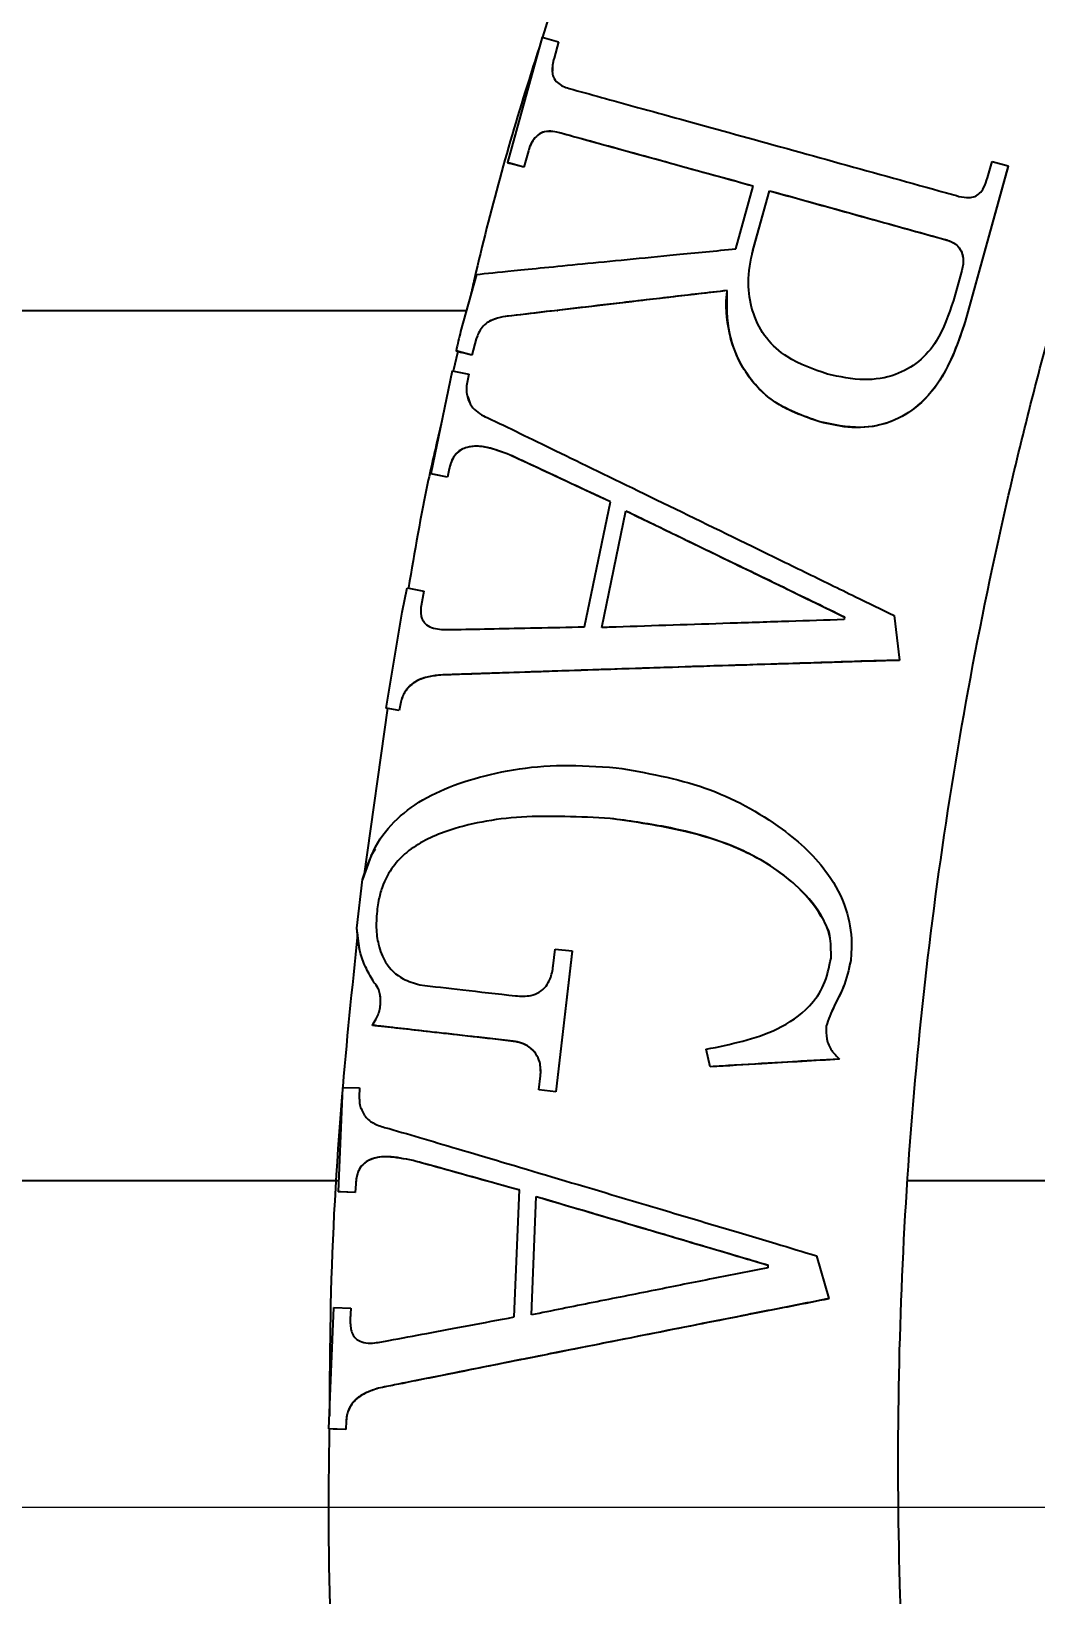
# Model space of a CAD drawing. Header units: millimetres. Extents: x 2371 to 4515, y 843 to 2359.
# Drawn here: x 3045.2 to 3080.4, y 1244.5 to 1299.3 of the extents above; entities that cross this region are included whole.
import ezdxf

# ---------------------------------------------------------------- set-up
doc = ezdxf.new("R2010")
doc.units = ezdxf.units.MM
doc.layers.add('AM_5', color=3, linetype='Continuous', lineweight=25)
doc.styles.add('SLDTEXTSTYLE1', font='txt.shx', dxfattribs={"width": 0.7, "bigfont": 'gbcbig.shx'})
doc.dimstyles.new('SLDDIMSTYLE12$0', dxfattribs={"dimtxt": 12, "dimasz": 10, "dimexe": 0, "dimexo": 0.0625, "dimgap": 0.875, "dimtad": 1, "dimdec": 1, "dimlfac": 1.8, "dimrnd": 1e-09, "dimzin": 12, "dimdsep": 46, "dimtxsty": 'SLDTEXTSTYLE1', "dimcen": 0.09, "dimdle": 8.16, "dimclrd": 3, "dimclre": 3, "dimadec": 0, "dimazin": 3, "dimtfac": 1, "dimtdec": 1, "dimtofl": 0, "dimtmove": 0, "dimatfit": 3, "dimfxl": 0, "dimfrac": 2, "dimtolj": 1, "dimlwd": 5, "dimlwe": 5, "dimarcsym": 0})

# ---------------------------------------------------------------- blocks, each defined once
blk = doc.blocks.new('*D57')
at = {"layer": 'AM_5', "color": 3, "linetype": 'Continuous', "lineweight": 5, "transparency": 16777216}
for p, q in [((2940.415, 1224.609), (2940.415, 1392.638)), ((3092.915, 1392.638), (2950.415, 1392.638))]:
    blk.add_line(p, q, dxfattribs=at)
at = {"layer": 'AM_5', "color": 3, "lineweight": 5, "transparency": 16777216}
blk.add_line((3102.915, 1279.786), (3102.915, 1392.638), dxfattribs=at)
at = {"layer": 'AM_5', "color": 3, "transparency": 16777216}
for points in [[(2950.415, 1394.304), (2950.415, 1390.971), (2940.415, 1392.638)], [(3092.915, 1394.304), (3092.915, 1390.971), (3102.915, 1392.638)]]:
    blk.add_solid(points, dxfattribs=at)
at = {"layer": 'Defpoints', "color": 0, "transparency": 16777216}
for p in [(2940.415, 1392.638), (3102.915, 1279.723), (2940.415, 1224.547)]:
    blk.add_point(p, dxfattribs=at)
at = {"layer": 'AM_5', "color": 0, "transparency": 16777216, "insert": (3021.665, 1399.513), "char_height": 12, "attachment_point": 5, "style": 'SLDTEXTSTYLE1'}
blk.add_mtext('\\A1;165', dxfattribs=at)
blk = doc.blocks.new('*D59')
at = {"layer": 'AM_5', "color": 3, "lineweight": 5, "transparency": 16777216}
blk.add_line((3181.625, 1247.536), (3031.286, 1247.536), dxfattribs=at)
at = {"layer": 'AM_5', "color": 3, "linetype": 'Continuous', "lineweight": 5, "transparency": 16777216}
for p, q in [((3031.286, 1237.536), (3031.286, 1015.911)), ((3160.918, 1005.911), (3031.286, 1005.911))]:
    blk.add_line(p, q, dxfattribs=at)
at = {"layer": 'AM_5', "color": 3, "transparency": 16777216}
for points in [[(3029.619, 1237.536), (3032.953, 1237.536), (3031.286, 1247.536)], [(3029.619, 1015.911), (3032.953, 1015.911), (3031.286, 1005.911)]]:
    blk.add_solid(points, dxfattribs=at)
at = {"layer": 'Defpoints', "color": 0, "transparency": 16777216}
for p in [(3181.688, 1247.536), (3031.286, 1005.911), (3160.981, 1005.911)]:
    blk.add_point(p, dxfattribs=at)
at = {"layer": 'AM_5', "color": 0, "transparency": 16777216, "insert": (3024.411, 1079.824), "char_height": 12, "attachment_point": 5, "rotation": 90, "style": 'SLDTEXTSTYLE1'}
blk.add_mtext('\\A1;245', dxfattribs=at)

msp = doc.modelspace()

# ---------------------------------------------------------------- linework, layer by layer
at = {"color": 7, "linetype": 'Continuous', "lineweight": 25}
for p, q in [((3063.082, 1299.119), (3061.862, 1294.719)), ((3063.082, 1299.119), (3063.657, 1298.963)), ((3063.657, 1298.963), (3063.497, 1298.388)), ((3063.657, 1298.961), (3063.497, 1298.386)), ((3063.657, 1298.961), (3063.657, 1298.963)), ((3063.497, 1298.386), (3063.497, 1298.388)), ((3063.599, 1295.787), (3063.599, 1295.789)), ((3062.598, 1295.138), (3062.438, 1294.563)), ((3062.598, 1295.137), (3062.438, 1294.561)), ((3062.598, 1295.137), (3062.598, 1295.138)), ((3062.438, 1294.563), (3061.862, 1294.719)), ((3061.862, 1294.719), (3061.862, 1294.718)), ((3061.862, 1294.718), (3061.952, 1294.693)), ((3062.438, 1294.561), (3061.952, 1294.693)), ((3062.438, 1294.561), (3062.438, 1294.563)), ((3079.433, 1294.602), (3077.923, 1289.15)), ((3079.433, 1294.595), (3077.923, 1289.143)), ((3078.701, 1294.187), (3078.861, 1294.763)), ((3078.861, 1294.763), (3079.433, 1294.602)), ((3079.433, 1294.595), (3079.433, 1294.602)), ((3069.877, 1291.694), (3070.485, 1293.893)), ((3070.475, 1291.632), (3071.057, 1293.734)), ((3070.475, 1291.628), (3071.057, 1293.73)), ((3071.057, 1293.73), (3071.057, 1293.734)), ((3077.273, 1292.007), (3077.273, 1292.001)), ((3070.475, 1291.632), (3070.475, 1291.628)), ((3060.774, 1290.797), (3060.22, 1288.799)), ((3077.802, 1290.937), (3077.507, 1289.883)), ((3069.57, 1290.229), (3069.57, 1290.233)), ((2957.888, 1289.536), (3060.425, 1289.536)), ((3063.606, 1289.536), (3063.624, 1289.536)), ((3078.03, 1289.536), (3078.031, 1289.536)), ((3061.701, 1289.309), (3061.701, 1289.311)), ((3077.923, 1289.143), (3077.923, 1289.15)), ((3060.767, 1288.539), (3060.607, 1287.963)), ((3060.767, 1288.537), (3060.607, 1287.961)), ((3060.767, 1288.537), (3060.767, 1288.539)), ((3060.119, 1288.094), (3059.96, 1287.403)), ((3060.607, 1287.963), (3060.057, 1288.112)), ((3060.057, 1288.112), (3060.252, 1288.057)), ((3060.607, 1287.961), (3060.252, 1288.057)), ((3060.607, 1287.961), (3060.607, 1287.963)), ((3059.92, 1287.411), (3059.176, 1283.804)), ((3059.92, 1287.411), (3060.505, 1287.295)), ((3060.505, 1287.295), (3060.447, 1287.002)), ((3060.505, 1287.293), (3060.447, 1287.001)), ((3060.447, 1287.001), (3060.447, 1287.002)), ((3060.505, 1287.293), (3060.505, 1287.295)), ((3060.47, 1286.507), (3060.559, 1286.254)), ((3072.824, 1285.621), (3072.824, 1285.626)), ((3061.953, 1284.459), (3061.953, 1284.462)), ((3059.761, 1283.687), (3059.176, 1283.804)), ((3059.176, 1283.804), (3059.176, 1283.803)), ((3059.305, 1283.776), (3059.176, 1283.803)), ((3059.761, 1283.685), (3059.305, 1283.776)), ((3059.82, 1283.98), (3059.761, 1283.687)), ((3059.82, 1283.978), (3059.761, 1283.685)), ((3059.761, 1283.685), (3059.761, 1283.687)), ((3059.82, 1283.978), (3059.82, 1283.98)), ((3064.567, 1278.434), (3065.475, 1282.821)), ((3065.174, 1278.41), (3066.02, 1282.506)), ((3065.174, 1278.408), (3066.02, 1282.503)), ((3066.02, 1282.506), (3066.02, 1282.503)), ((3058.171, 1278.947), (3058.349, 1279.806)), ((3058.349, 1279.806), (3058.934, 1279.689)), ((3058.934, 1279.689), (3058.853, 1279.299)), ((3058.934, 1279.688), (3058.853, 1279.298)), ((3058.934, 1279.688), (3058.934, 1279.689)), ((3058.853, 1279.298), (3058.853, 1279.299)), ((3057.609, 1275.586), (3058.171, 1278.947)), ((3073.688, 1278.785), (3073.67, 1278.687)), ((3075.426, 1278.829), (3075.613, 1277.266)), ((3075.613, 1277.259), (3075.613, 1277.266)), ((3059.438, 1276.739), (3059.438, 1276.741)), ((3058.124, 1275.789), (3058.065, 1275.496)), ((3058.124, 1275.787), (3058.065, 1275.494)), ((3058.124, 1275.787), (3058.124, 1275.789)), ((3057.649, 1275.578), (3056.823, 1269.69)), ((3058.065, 1275.496), (3057.609, 1275.586)), ((3057.805, 1275.546), (3057.609, 1275.586)), ((3058.065, 1275.494), (3057.805, 1275.546)), ((3058.065, 1275.494), (3058.065, 1275.496)), ((3065.468, 1271.711), (3065.468, 1271.714)), ((3057.08, 1270.418), (3056.774, 1269.574)), ((3057.08, 1270.418), (3057.228, 1270.643)), ((3056.576, 1267.867), (3056.774, 1269.574)), ((3057.293, 1268.536), (3057.293, 1268.538)), ((3056.689, 1267.051), (3056.576, 1267.867)), ((3073.92, 1267.602), (3073.92, 1267.609)), ((3063.47, 1266.539), (3063.536, 1267.132)), ((3063.536, 1267.132), (3064.129, 1267.063)), ((3064.129, 1267.063), (3063.558, 1262.122)), ((3064.129, 1267.06), (3063.558, 1262.119)), ((3064.129, 1267.06), (3064.129, 1267.063)), ((3073.904, 1266.725), (3073.904, 1266.732)), ((3057.192, 1265.946), (3057.192, 1265.948)), ((3057.122, 1264.453), (3057.122, 1264.455)), ((3062.063, 1263.893), (3062.063, 1263.896)), ((3068.837, 1263.613), (3068.837, 1263.617)), ((3068.969, 1263.002), (3068.837, 1263.617)), ((3068.969, 1262.997), (3068.837, 1263.613)), ((3073.507, 1263.266), (3073.507, 1263.273)), ((3062.966, 1262.191), (3063.025, 1262.685)), ((3068.969, 1262.997), (3068.969, 1263.002)), ((3056.078, 1262.278), (3055.929, 1258.615)), ((3056.078, 1262.278), (3056.673, 1262.257)), ((3056.078, 1262.277), (3056.078, 1262.278)), ((3056.673, 1262.257), (3056.663, 1261.961)), ((3056.673, 1262.255), (3056.663, 1261.959)), ((3056.673, 1262.255), (3056.673, 1262.257)), ((3063.558, 1262.122), (3062.966, 1262.191)), ((3062.966, 1262.188), (3062.966, 1262.191)), ((3063.558, 1262.119), (3062.966, 1262.188)), ((3063.558, 1262.119), (3063.558, 1262.122)), ((3058.556, 1259.71), (3058.556, 1259.712)), ((3055.945, 1259.003), (2949.915, 1259.003)), ((3056.54, 1258.893), (3056.525, 1258.594)), ((3056.54, 1258.891), (3056.525, 1258.592)), ((3056.54, 1258.891), (3056.54, 1258.893)), ((3090.915, 1259.003), (3075.919, 1259.003)), ((3056.525, 1258.594), (3055.929, 1258.615)), ((3055.929, 1258.615), (3055.929, 1258.614)), ((3056.009, 1258.61), (3055.929, 1258.614)), ((3056.525, 1258.592), (3056.009, 1258.61)), ((3056.525, 1258.592), (3056.525, 1258.594)), ((3062.098, 1254.223), (3062.28, 1258.678)), ((3062.701, 1254.297), (3062.868, 1258.453)), ((3062.701, 1254.294), (3062.868, 1258.45)), ((3062.868, 1258.453), (3062.868, 1258.45)), ((3071, 1256.047), (3070.993, 1255.952)), ((3072.698, 1256.373), (3073.132, 1254.867)), ((3055.599, 1250.299), (3055.77, 1254.559)), ((3055.77, 1254.559), (3056.366, 1254.537)), ((3056.366, 1254.537), (3056.347, 1254.142)), ((3056.366, 1254.536), (3056.347, 1254.14)), ((3056.366, 1254.536), (3056.366, 1254.537)), ((3073.132, 1254.86), (3073.132, 1254.867)), ((3057.341, 1251.725), (3057.341, 1251.727)), ((3056.206, 1250.577), (3056.195, 1250.277)), ((3056.206, 1250.575), (3056.195, 1250.276)), ((3056.206, 1250.575), (3056.206, 1250.577)), ((3056.195, 1250.277), (3055.599, 1250.299)), ((3055.599, 1250.299), (3055.599, 1250.298)), ((3055.75, 1250.291), (3055.599, 1250.298)), ((3056.195, 1250.276), (3055.75, 1250.291)), ((3056.195, 1250.276), (3056.195, 1250.277))]:
    msp.add_line(p, q, dxfattribs=at)
msp.add_arc((3226.564, 1249.057), 171.026, 166.5631, 166.79964, dxfattribs=at)
for points, knots in [([(3225.482, 1078.805), (3228.043, 1078.83), (3231.623, 1078.865), (3236.892, 1079.144), (3241.357, 1079.479), (3246.673, 1080.044), (3252.242, 1080.818), (3258.055, 1081.828), (3264.026, 1083.084), (3270.102, 1084.595), (3276.24, 1086.365), (3282.406, 1088.399), (3288.569, 1090.699), (3294.706, 1093.264), (3300.794, 1096.094), (3306.814, 1099.188), (3312.746, 1102.543), (3318.575, 1106.155), (3324.285, 1110.021), (3329.861, 1114.135), (3335.288, 1118.492), (3340.554, 1123.086), (3345.645, 1127.911), (3350.55, 1132.958), (3355.257, 1138.221), (3359.755, 1143.691), (3364.033, 1149.36), (3368.081, 1155.217), (3371.891, 1161.253), (3375.453, 1167.459), (3378.758, 1173.824), (3381.799, 1180.336), (3384.568, 1186.986), (3387.058, 1193.76), (3389.264, 1200.648), (3391.178, 1207.637), (3392.797, 1214.714), (3394.115, 1221.868), (3395.128, 1229.085), (3395.832, 1236.352), (3396.225, 1243.656), (3396.304, 1250.984), (3396.067, 1258.322), (3395.513, 1265.657), (3394.641, 1272.974), (3393.45, 1280.261), (3391.942, 1287.504), (3390.117, 1294.689), (3387.977, 1301.802), (3385.523, 1308.829), (3382.758, 1315.758), (3379.685, 1322.574), (3376.308, 1329.265), (3372.631, 1335.816), (3368.657, 1342.216), (3364.392, 1348.452), (3359.841, 1354.51), (3355.009, 1360.378), (3349.902, 1366.045), (3344.525, 1371.497), (3339.078, 1376.545), (3333.605, 1381.197), (3328.147, 1385.466), (3322.522, 1389.509), (3316.74, 1393.317), (3310.813, 1396.885), (3304.75, 1400.207), (3298.565, 1403.278), (3292.268, 1406.091), (3285.874, 1408.643), (3279.399, 1410.929), (3272.862, 1412.945), (3266.287, 1414.688), (3259.714, 1416.153), (3253.22, 1417.334), (3246.93, 1418.231), (3241.407, 1418.815), (3236.524, 1419.182), (3231.7, 1419.422), (3225.725, 1419.539), (3220.209, 1419.429), (3214.939, 1419.157), (3210.475, 1418.82), (3205.159, 1418.255), (3199.59, 1417.481), (3193.776, 1416.471), (3187.805, 1415.215), (3181.729, 1413.705), (3175.591, 1411.934), (3169.426, 1409.9), (3163.262, 1407.6), (3157.126, 1405.035), (3151.038, 1402.205), (3145.018, 1399.111), (3139.085, 1395.756), (3133.256, 1392.144), (3127.546, 1388.278), (3121.971, 1384.164), (3116.544, 1379.807), (3111.278, 1375.213), (3106.187, 1370.388), (3101.282, 1365.341), (3096.575, 1360.078), (3092.077, 1354.608), (3087.799, 1348.94), (3083.75, 1343.082), (3079.94, 1337.046), (3076.379, 1330.84), (3073.074, 1324.475), (3070.031, 1317.963), (3067.269, 1311.312), (3064.932, 1305.03), (3063.654, 1300.924), (3063.09, 1299.116)], [0, 0, 0, 0, 0.010207, 0.014274, 0.021037, 0.028056, 0.035587, 0.043451, 0.051578, 0.059911, 0.06841, 0.077044, 0.085791, 0.094634, 0.103558, 0.112554, 0.121612, 0.130726, 0.13989, 0.149098, 0.158347, 0.167633, 0.176954, 0.186306, 0.195688, 0.205098, 0.214535, 0.223996, 0.233481, 0.242989, 0.252518, 0.262068, 0.271639, 0.281229, 0.290838, 0.300466, 0.310113, 0.319778, 0.329461, 0.339162, 0.348881, 0.358618, 0.368373, 0.378146, 0.387938, 0.397748, 0.407578, 0.417427, 0.427296, 0.437185, 0.447097, 0.457031, 0.466988, 0.47697, 0.486979, 0.497016, 0.507082, 0.517181, 0.527315, 0.537488, 0.547704, 0.556915, 0.566123, 0.575327, 0.584526, 0.593719, 0.602905, 0.612082, 0.621247, 0.630396, 0.639524, 0.64862, 0.657668, 0.666638, 0.675463, 0.683979, 0.691963, 0.697606, 0.703501, 0.71122, 0.721427, 0.725494, 0.732257, 0.739276, 0.746807, 0.754671, 0.762798, 0.771131, 0.77963, 0.788264, 0.797011, 0.805853, 0.814778, 0.823774, 0.832832, 0.841946, 0.85111, 0.860318, 0.869567, 0.878853, 0.888174, 0.897526, 0.906908, 0.916318, 0.925755, 0.935216, 0.944701, 0.954208, 0.963738, 0.973288, 0.982858, 0.992449, 1, 1, 1, 1]), ([(3117.331, 1145.212), (3116.37, 1146.213), (3113.881, 1148.806), (3110.1, 1153.219), (3105.968, 1158.421), (3102.068, 1163.826), (3098.398, 1169.413), (3094.972, 1175.174), (3091.797, 1181.098), (3088.884, 1187.173), (3086.239, 1193.388), (3083.871, 1199.73), (3081.786, 1206.187), (3079.991, 1212.747), (3078.491, 1219.395), (3077.292, 1226.119), (3076.398, 1232.905), (3075.813, 1239.739), (3075.539, 1246.606), (3075.58, 1253.494), (3075.938, 1260.387), (3076.613, 1267.27), (3077.606, 1274.131), (3078.918, 1280.952), (3080.547, 1287.722), (3082.492, 1294.423), (3084.752, 1301.043), (3087.324, 1307.567), (3090.205, 1313.979), (3093.392, 1320.267), (3096.88, 1326.416), (3100.664, 1332.412), (3104.741, 1338.241), (3109.104, 1343.89), (3113.748, 1349.345), (3118.667, 1354.595), (3123.676, 1359.451), (3128.731, 1363.923), (3133.789, 1368.02), (3139.016, 1371.897), (3144.41, 1375.528), (3148.886, 1378.325), (3151.61, 1379.822), (3152.436, 1380.276)], [0, 0, 0, 0, 0.015178, 0.039329, 0.06356, 0.087866, 0.112243, 0.136687, 0.161195, 0.185765, 0.210395, 0.235082, 0.259825, 0.284624, 0.309477, 0.334382, 0.359341, 0.384352, 0.409415, 0.434531, 0.459699, 0.484921, 0.510196, 0.535528, 0.560915, 0.586361, 0.611867, 0.637436, 0.66307, 0.688773, 0.714548, 0.740401, 0.766336, 0.79236, 0.818482, 0.844709, 0.871054, 0.894803, 0.918543, 0.942272, 0.965987, 0.989686, 1, 1, 1, 1]), ([(3063.021, 1298.9), (3062.886, 1298.481), (3062.009, 1295.764), (3061.191, 1292.799), (3060.608, 1290.235), (3060.56, 1290.025)], [0, 0, 0, 0, 0.143479, 0.92988, 1, 1, 1, 1]), ([(3063.497, 1298.388), (3063.477, 1298.304), (3063.436, 1298.134), (3063.428, 1297.907), (3063.475, 1297.679), (3063.652, 1297.456), (3063.878, 1297.373), (3064.025, 1297.319)], [0, 0, 0, 0, 0.114725, 0.230666, 0.346548, 0.575618, 1, 1, 1, 1]), ([(3063.497, 1298.386), (3063.476, 1298.301), (3063.434, 1298.131), (3063.437, 1297.993), (3063.439, 1297.925)], [0, 0, 0, 0, 0.503204, 1, 1, 1, 1]), ([(3064.025, 1297.319), (3064.765, 1297.116), (3066.243, 1296.71), (3069.581, 1295.789), (3073.288, 1294.763), (3076.066, 1293.991), (3077.465, 1293.602), (3077.699, 1293.537)], [0, 0, 0, 0, 0.238012, 0.476024, 0.714063, 0.952135, 1, 1, 1, 1]), ([(3063.599, 1295.789), (3063.408, 1295.821), (3063.147, 1295.864), (3062.857, 1295.63), (3062.73, 1295.465), (3062.652, 1295.303), (3062.616, 1295.192), (3062.598, 1295.138)], [0, 0, 0, 0, 0.540356, 0.736254, 0.837868, 0.922112, 1, 1, 1, 1]), ([(3063.599, 1295.787), (3063.405, 1295.818), (3063.14, 1295.86), (3062.853, 1295.623), (3062.728, 1295.459), (3062.651, 1295.299), (3062.615, 1295.189), (3062.598, 1295.137)], [0, 0, 0, 0, 0.542613, 0.738238, 0.839316, 0.923163, 1, 1, 1, 1]), ([(3070.485, 1293.89), (3069.429, 1294.182), (3067.318, 1294.765), (3064.989, 1295.407), (3063.984, 1295.682), (3063.599, 1295.787)], [0, 0, 0, 0, 0.381756, 0.763513, 1, 1, 1, 1]), ([(3070.485, 1293.893), (3069.304, 1294.219), (3066.943, 1294.871), (3064.747, 1295.475), (3063.836, 1295.724), (3063.599, 1295.789)], [0, 0, 0, 0, 0.425234, 0.850469, 1, 1, 1, 1]), ([(3077.699, 1293.537), (3077.819, 1293.512), (3078.004, 1293.473), (3078.258, 1293.522), (3078.439, 1293.64), (3078.6, 1293.868), (3078.662, 1294.065), (3078.701, 1294.187)], [0, 0, 0, 0, 0.274221, 0.421835, 0.57105, 0.73361, 1, 1, 1, 1]), ([(3071.057, 1293.734), (3072.312, 1293.386), (3074.435, 1292.797), (3076.45, 1292.236), (3077.273, 1292.007)], [0, 0, 0, 0, 0.591238, 1, 1, 1, 1]), ([(3071.057, 1293.73), (3072.154, 1293.426), (3074.368, 1292.811), (3076.299, 1292.273), (3077.273, 1292.001)], [0, 0, 0, 0, 0.4956769, 1, 1, 1, 1]), ([(3060.774, 1290.797), (3061.134, 1290.834), (3061.853, 1290.909), (3064.407, 1291.162), (3067.218, 1291.436), (3069.171, 1291.626), (3069.877, 1291.694)], [0, 0, 0, 0, 0.276462, 0.55256, 0.838275, 1, 1, 1, 1]), ([(3077.273, 1292.007), (3077.401, 1291.961), (3077.597, 1291.889), (3077.772, 1291.658), (3077.845, 1291.426), (3077.86, 1291.177), (3077.82, 1291.011), (3077.802, 1290.937)], [0, 0, 0, 0, 0.305761, 0.472352, 0.637981, 0.837733, 1, 1, 1, 1]), ([(3077.273, 1292.001), (3077.386, 1291.962), (3077.571, 1291.897), (3077.753, 1291.686), (3077.828, 1291.514), (3077.832, 1291.408), (3077.833, 1291.391)], [0, 0, 0, 0, 0.417244, 0.682388, 0.947946, 1, 1, 1, 1]), ([(3073.086, 1287.303), (3072.597, 1287.47), (3071.801, 1287.742), (3070.904, 1288.524), (3070.456, 1289.404), (3070.259, 1290.424), (3070.36, 1291.178), (3070.464, 1291.589), (3070.475, 1291.632)], [0, 0, 0, 0, 0.268504, 0.437907, 0.608248, 0.777874, 0.976771, 1, 1, 1, 1]), ([(3069.57, 1290.233), (3068.899, 1290.155), (3067.539, 1289.997), (3065.656, 1289.777), (3063.944, 1289.576), (3062.619, 1289.42), (3061.966, 1289.343), (3061.701, 1289.311)], [0, 0, 0, 0, 0.209792, 0.425449, 0.635328, 0.851928, 1, 1, 1, 1]), ([(3069.57, 1290.229), (3068.348, 1290.088), (3066.522, 1289.876), (3064.395, 1289.627), (3062.886, 1289.45), (3062.113, 1289.358), (3061.701, 1289.309)], [0, 0, 0, 0, 0.386332, 0.577552, 0.774855, 1, 1, 1, 1]), ([(3072.824, 1285.621), (3072.241, 1285.823), (3071.291, 1286.151), (3070.196, 1287.262), (3069.624, 1288.541), (3069.504, 1289.609), (3069.562, 1290.16), (3069.57, 1290.229)], [0, 0, 0, 0, 0.301139, 0.49147, 0.732468, 0.966396, 1, 1, 1, 1]), ([(3072.824, 1285.626), (3072.221, 1285.837), (3071.23, 1286.184), (3070.147, 1287.346), (3069.552, 1288.687), (3069.564, 1289.722), (3069.57, 1290.233)], [0, 0, 0, 0, 0.305007, 0.501545, 0.75409, 1, 1, 1, 1]), ([(3077.507, 1289.883), (3077.341, 1289.388), (3077.071, 1288.586), (3076.317, 1287.698), (3075.439, 1287.213), (3074.32, 1287.034), (3073.517, 1287.209), (3073.086, 1287.303)], [0, 0, 0, 0, 0.259934, 0.421594, 0.584063, 0.776456, 1, 1, 1, 1]), ([(3061.701, 1289.311), (3061.573, 1289.28), (3061.316, 1289.219), (3061.039, 1289.045), (3060.852, 1288.77), (3060.794, 1288.61), (3060.767, 1288.539)], [0, 0, 0, 0, 0.371278, 0.745722, 0.887413, 1, 1, 1, 1]), ([(3061.701, 1289.309), (3061.572, 1289.278), (3061.311, 1289.216), (3061.038, 1289.041), (3060.853, 1288.77), (3060.794, 1288.608), (3060.767, 1288.537)], [0, 0, 0, 0, 0.370194, 0.743324, 0.886188, 1, 1, 1, 1]), ([(3077.923, 1289.15), (3077.698, 1288.483), (3077.328, 1287.381), (3076.355, 1286.2), (3075.349, 1285.577), (3074.143, 1285.349), (3073.298, 1285.527), (3072.824, 1285.626)], [0, 0, 0, 0, 0.290424, 0.479157, 0.638088, 0.797264, 1, 1, 1, 1]), ([(3077.923, 1289.143), (3077.673, 1288.421), (3077.265, 1287.237), (3076.171, 1286.021), (3075.04, 1285.461), (3073.879, 1285.38), (3073.149, 1285.547), (3072.824, 1285.621)], [0, 0, 0, 0, 0.3001413, 0.4923107, 0.6851419, 0.859667, 1, 1, 1, 1]), ([(3060.447, 1287.002), (3060.435, 1286.929), (3060.412, 1286.782), (3060.442, 1286.507), (3060.592, 1286.122), (3060.904, 1285.877), (3061.2, 1285.752), (3061.295, 1285.711)], [0, 0, 0, 0, 0.0779, 0.15663, 0.369443, 0.796924, 1, 1, 1, 1]), ([(3061.295, 1285.711), (3062.053, 1285.344), (3063.568, 1284.61), (3066.85, 1283.013), (3069.864, 1281.545), (3072.296, 1280.358), (3073.977, 1279.537), (3074.979, 1279.047), (3075.426, 1278.829)], [0, 0, 0, 0, 0.22299, 0.445793, 0.67328, 0.789814, 0.906343, 1, 1, 1, 1]), ([(3059.534, 1285.539), (3059.38, 1284.887), (3058.931, 1282.986), (3058.604, 1281.061), (3058.389, 1279.797)], [0, 0, 0, 0, 0.343292, 1, 1, 1, 1]), ([(3061.953, 1284.459), (3061.675, 1284.565), (3061.105, 1284.781), (3060.549, 1284.788), (3060.182, 1284.629), (3060.014, 1284.47), (3059.896, 1284.247), (3059.85, 1284.098), (3059.828, 1284.008), (3059.82, 1283.978)], [0, 0, 0, 0, 0.323685, 0.663772, 0.76348, 0.888786, 0.933471, 0.978316, 1, 1, 1, 1]), ([(3061.953, 1284.462), (3061.685, 1284.564), (3061.141, 1284.774), (3060.592, 1284.788), (3060.218, 1284.656), (3060.031, 1284.497), (3059.892, 1284.248), (3059.846, 1284.081), (3059.823, 1283.993), (3059.82, 1283.98)], [0, 0, 0, 0, 0.318199, 0.646552, 0.750025, 0.881074, 0.935853, 0.990844, 1, 1, 1, 1]), ([(3065.475, 1282.821), (3064.425, 1283.311), (3063.134, 1283.913), (3062.14, 1284.375), (3061.953, 1284.462)], [0, 0, 0, 0, 0.812741, 1, 1, 1, 1]), ([(3065.475, 1282.818), (3064.522, 1283.263), (3063.225, 1283.868), (3062.22, 1284.336), (3061.953, 1284.459)], [0, 0, 0, 0, 0.735159, 1, 1, 1, 1]), ([(3066.02, 1282.506), (3066.598, 1282.226), (3067.77, 1281.658), (3069.679, 1280.732), (3071.691, 1279.755), (3073.015, 1279.112), (3073.688, 1278.785)], [0, 0, 0, 0, 0.233574, 0.473975, 0.732396, 1, 1, 1, 1]), ([(3066.02, 1282.503), (3067.078, 1281.99), (3069.193, 1280.964), (3071.861, 1279.668), (3073.247, 1278.994), (3073.688, 1278.779)], [0, 0, 0, 0, 0.405367, 0.810677, 1, 1, 1, 1]), ([(3058.853, 1279.299), (3058.839, 1279.215), (3058.816, 1279.07), (3058.821, 1278.867), (3058.868, 1278.684), (3059.05, 1278.437), (3059.44, 1278.324), (3059.868, 1278.335), (3060.075, 1278.341)], [0, 0, 0, 0, 0.075592, 0.129544, 0.200348, 0.316647, 0.669362, 1, 1, 1, 1]), ([(3058.853, 1279.298), (3058.838, 1279.212), (3058.817, 1279.089), (3058.822, 1278.983), (3058.823, 1278.951)], [0, 0, 0, 0, 0.690619, 1, 1, 1, 1]), ([(3073.67, 1278.687), (3073.027, 1278.666), (3071.724, 1278.625), (3069.691, 1278.559), (3067.648, 1278.492), (3066.15, 1278.443), (3065.341, 1278.416), (3065.174, 1278.41)], [0, 0, 0, 0, 0.231076, 0.468855, 0.699928, 0.937733, 1, 1, 1, 1]), ([(3060.075, 1278.341), (3060.939, 1278.359), (3062.236, 1278.387), (3063.983, 1278.422), (3064.567, 1278.434)], [0, 0, 0, 0, 0.666054, 1, 1, 1, 1]), ([(3075.613, 1277.266), (3075.019, 1277.248), (3073.83, 1277.211), (3071.235, 1277.13), (3068.492, 1277.042), (3065.853, 1276.957), (3063.968, 1276.895), (3062.254, 1276.837), (3060.681, 1276.784), (3059.864, 1276.756), (3059.438, 1276.741)], [0, 0, 0, 0, 0.1101454, 0.2202978, 0.4397644, 0.5503798, 0.6609876, 0.7707247, 0.8804511, 1, 1, 1, 1]), ([(3075.613, 1277.259), (3074.748, 1277.233), (3073.017, 1277.181), (3069.626, 1277.075), (3066.095, 1276.962), (3062.763, 1276.852), (3060.588, 1276.779), (3059.677, 1276.747), (3059.438, 1276.739)], [0, 0, 0, 0, 0.185407, 0.370709, 0.558398, 0.746927, 0.933689, 1, 1, 1, 1]), ([(3059.438, 1276.741), (3059.287, 1276.717), (3058.984, 1276.67), (3058.592, 1276.514), (3058.33, 1276.272), (3058.175, 1275.989), (3058.14, 1275.852), (3058.124, 1275.789)], [0, 0, 0, 0, 0.2849657, 0.5701763, 0.8579747, 0.9347833, 1, 1, 1, 1]), ([(3059.438, 1276.739), (3059.284, 1276.715), (3058.974, 1276.666), (3058.583, 1276.506), (3058.328, 1276.264), (3058.176, 1275.99), (3058.141, 1275.851), (3058.124, 1275.787)], [0, 0, 0, 0, 0.284377, 0.568981, 0.855817, 0.932972, 1, 1, 1, 1]), ([(3056.774, 1269.574), (3056.934, 1270.025), (3057.247, 1270.901), (3058.07, 1271.829), (3059.136, 1272.558), (3060.477, 1273.073), (3062.03, 1273.452), (3063.778, 1273.622), (3065.042, 1273.536), (3065.674, 1273.493)], [0, 0, 0, 0, 0.153019, 0.297411, 0.441696, 0.5827, 0.723648, 0.861813, 1, 1, 1, 1]), ([(3065.674, 1273.493), (3066.73, 1273.313), (3068.795, 1272.962), (3071.385, 1271.555), (3073.013, 1270.049), (3073.774, 1268.62), (3073.964, 1267.541), (3073.919, 1266.933), (3073.904, 1266.732)], [0, 0, 0, 0, 0.271147, 0.5298944, 0.7266952, 0.8469675, 0.9493062, 1, 1, 1, 1]), ([(3065.468, 1271.714), (3064.398, 1271.767), (3062.249, 1271.873), (3059.88, 1271.402), (3058.527, 1270.754), (3057.835, 1270.05), (3057.504, 1269.475), (3057.349, 1268.901), (3057.308, 1268.636), (3057.293, 1268.538)], [0, 0, 0, 0, 0.279466, 0.561234, 0.760369, 0.846596, 0.933772, 0.975461, 1, 1, 1, 1]), ([(3073.213, 1266.814), (3073.214, 1267.08), (3073.216, 1267.612), (3072.787, 1268.535), (3071.827, 1269.607), (3070.005, 1270.772), (3067.683, 1271.414), (3066.113, 1271.627), (3065.468, 1271.714)], [0, 0, 0, 0, 0.077882, 0.155889, 0.303048, 0.519911, 0.802703, 1, 1, 1, 1]), ([(3073.18, 1267.491), (3073.18, 1267.496), (3073.169, 1267.736), (3072.86, 1268.356), (3072.038, 1269.437), (3070.41, 1270.565), (3068.033, 1271.344), (3066.35, 1271.585), (3065.468, 1271.711)], [0, 0, 0, 0, 0.00184, 0.074749, 0.2227, 0.476818, 0.725837, 1, 1, 1, 1]), ([(3057.293, 1268.538), (3057.275, 1268.314), (3057.238, 1267.863), (3057.336, 1267.201), (3057.608, 1266.541), (3058.103, 1266.079), (3058.585, 1265.933), (3058.788, 1265.872)], [0, 0, 0, 0, 0.140036, 0.28161, 0.481654, 0.781436, 1, 1, 1, 1]), ([(3056.605, 1267.657), (3056.407, 1265.755), (3055.958, 1261.429), (3055.641, 1255.784), (3055.623, 1252.046), (3055.617, 1250.746)], [0, 0, 0, 0, 0.338448, 0.769886, 1, 1, 1, 1]), ([(3057.192, 1265.948), (3057.094, 1266.113), (3056.897, 1266.443), (3056.663, 1267.025), (3056.608, 1267.555), (3056.576, 1267.867)], [0, 0, 0, 0, 0.291087, 0.582222, 1, 1, 1, 1]), ([(3062.148, 1265.488), (3062.328, 1265.478), (3062.606, 1265.462), (3062.983, 1265.598), (3063.221, 1265.807), (3063.397, 1266.132), (3063.442, 1266.385), (3063.47, 1266.539)], [0, 0, 0, 0, 0.297366, 0.460878, 0.62571, 0.771958, 1, 1, 1, 1]), ([(3068.837, 1263.617), (3069.698, 1263.791), (3071.031, 1264.061), (3072.381, 1264.958), (3073.021, 1265.867), (3073.147, 1266.49), (3073.213, 1266.814)], [0, 0, 0, 0, 0.4419525, 0.6841992, 0.835853, 1, 1, 1, 1]), ([(3073.904, 1266.732), (3073.833, 1266.41), (3073.707, 1265.841), (3073.302, 1265.131), (3073.127, 1264.664), (3073.039, 1264.431)], [0, 0, 0, 0, 0.394484, 0.697426, 1, 1, 1, 1]), ([(3073.904, 1266.725), (3073.832, 1266.402), (3073.703, 1265.825), (3073.307, 1265.134), (3073.128, 1264.661), (3073.039, 1264.425)], [0, 0, 0, 0, 0.388501, 0.694445, 1, 1, 1, 1]), ([(3057.401, 1265.125), (3057.407, 1265.212), (3057.42, 1265.386), (3057.381, 1265.616), (3057.302, 1265.81), (3057.234, 1265.896), (3057.192, 1265.948)], [0, 0, 0, 0, 0.227622, 0.457985, 0.670614, 1, 1, 1, 1]), ([(3057.405, 1265.415), (3057.397, 1265.483), (3057.38, 1265.626), (3057.3, 1265.809), (3057.233, 1265.894), (3057.192, 1265.946)], [0, 0, 0, 0, 0.266914, 0.554772, 1, 1, 1, 1]), ([(3058.788, 1265.872), (3059.27, 1265.817), (3060.25, 1265.706), (3061.507, 1265.561), (3062.148, 1265.488)], [0, 0, 0, 0, 0.490594, 1, 1, 1, 1]), ([(3057.122, 1264.455), (3057.168, 1264.529), (3057.245, 1264.652), (3057.347, 1264.856), (3057.385, 1265.022), (3057.398, 1265.111), (3057.401, 1265.125)], [0, 0, 0, 0, 0.41784, 0.693834, 0.949665, 1, 1, 1, 1]), ([(3062.063, 1263.896), (3060.979, 1264.02), (3058.898, 1264.257), (3057.698, 1264.391), (3057.122, 1264.455)], [0, 0, 0, 0, 0.520417, 1, 1, 1, 1]), ([(3062.063, 1263.893), (3061.094, 1264.004), (3059.156, 1264.225), (3057.724, 1264.386), (3057.189, 1264.446), (3057.122, 1264.453)], [0, 0, 0, 0, 0.466445, 0.932894, 1, 1, 1, 1]), ([(3073.039, 1264.431), (3073.038, 1264.278), (3073.034, 1263.971), (3073.218, 1263.557), (3073.412, 1263.366), (3073.507, 1263.273)], [0, 0, 0, 0, 0.3373649, 0.6775205, 1, 1, 1, 1]), ([(3063.025, 1262.685), (3063.029, 1262.849), (3063.035, 1263.125), (3062.866, 1263.47), (3062.64, 1263.703), (3062.36, 1263.848), (3062.16, 1263.88), (3062.063, 1263.896)], [0, 0, 0, 0, 0.26261, 0.443971, 0.625229, 0.817543, 1, 1, 1, 1]), ([(3063.025, 1262.682), (3063.029, 1262.845), (3063.036, 1263.122), (3062.865, 1263.47), (3062.635, 1263.706), (3062.353, 1263.847), (3062.156, 1263.878), (3062.063, 1263.893)], [0, 0, 0, 0, 0.267101, 0.452006, 0.636956, 0.828357, 1, 1, 1, 1]), ([(3073.507, 1263.273), (3072.309, 1263.202), (3070.846, 1263.115), (3069.256, 1263.019), (3068.969, 1263.002)], [0, 0, 0, 0, 0.819128, 1, 1, 1, 1]), ([(3073.507, 1263.266), (3072.646, 1263.216), (3071.289, 1263.136), (3069.589, 1263.034), (3068.969, 1262.997)], [0, 0, 0, 0, 0.635161, 1, 1, 1, 1]), ([(3056.663, 1261.961), (3056.665, 1261.878), (3056.669, 1261.712), (3056.756, 1261.424), (3056.946, 1261.145), (3057.276, 1260.942), (3057.562, 1260.87), (3057.707, 1260.834)], [0, 0, 0, 0, 0.088857, 0.178743, 0.417554, 0.704897, 1, 1, 1, 1]), ([(3057.707, 1260.834), (3058.514, 1260.596), (3060.127, 1260.119), (3063.619, 1259.082), (3066.82, 1258.129), (3069.396, 1257.36), (3071.172, 1256.83), (3072.229, 1256.513), (3072.698, 1256.373)], [0, 0, 0, 0, 0.223616, 0.447069, 0.674605, 0.79085, 0.907091, 1, 1, 1, 1]), ([(3058.556, 1259.712), (3058.255, 1259.772), (3057.653, 1259.891), (3057.098, 1259.805), (3056.782, 1259.576), (3056.658, 1259.414), (3056.579, 1259.205), (3056.552, 1259.031), (3056.543, 1258.927), (3056.54, 1258.893)], [0, 0, 0, 0, 0.346276, 0.693905, 0.784054, 0.874801, 0.925202, 0.975897, 1, 1, 1, 1]), ([(3058.556, 1259.71), (3058.244, 1259.771), (3057.62, 1259.892), (3057.062, 1259.794), (3056.757, 1259.547), (3056.641, 1259.38), (3056.57, 1259.166), (3056.55, 1259.005), (3056.542, 1258.914), (3056.54, 1258.891)], [0, 0, 0, 0, 0.352704, 0.706931, 0.794737, 0.883199, 0.933397, 0.983603, 1, 1, 1, 1]), ([(3062.28, 1258.678), (3061.167, 1258.987), (3059.802, 1259.367), (3058.75, 1259.658), (3058.556, 1259.712)], [0, 0, 0, 0, 0.815386, 1, 1, 1, 1]), ([(3062.28, 1258.675), (3061.27, 1258.956), (3059.9, 1259.338), (3058.835, 1259.632), (3058.556, 1259.71)], [0, 0, 0, 0, 0.73729, 1, 1, 1, 1]), ([(3062.868, 1258.453), (3063.479, 1258.273), (3064.72, 1257.907), (3066.743, 1257.308), (3068.879, 1256.676), (3070.285, 1256.259), (3071, 1256.047)], [0, 0, 0, 0, 0.23296, 0.472722, 0.7317049, 1, 1, 1, 1]), ([(3062.868, 1258.45), (3063.987, 1258.119), (3066.226, 1257.458), (3069.056, 1256.62), (3070.527, 1256.182), (3071, 1256.042)], [0, 0, 0, 0, 0.404163, 0.808277, 1, 1, 1, 1]), ([(3070.993, 1255.952), (3070.358, 1255.825), (3069.07, 1255.569), (3066.995, 1255.156), (3064.827, 1254.723), (3063.418, 1254.441), (3062.701, 1254.297)], [0, 0, 0, 0, 0.2342809, 0.4753573, 0.7330751, 1, 1, 1, 1]), ([(3073.132, 1254.867), (3072.546, 1254.751), (3071.372, 1254.519), (3068.809, 1254.013), (3066.099, 1253.475), (3063.492, 1252.957), (3061.629, 1252.586), (3059.936, 1252.248), (3058.469, 1251.954), (3057.707, 1251.8), (3057.341, 1251.727)], [0, 0, 0, 0, 0.112188, 0.224385, 0.447913, 0.560664, 0.673407, 0.785115, 0.89681, 1, 1, 1, 1]), ([(3073.132, 1254.86), (3072.28, 1254.692), (3070.576, 1254.357), (3067.233, 1253.697), (3063.75, 1253.005), (3060.456, 1252.349), (3058.39, 1251.936), (3057.525, 1251.762), (3057.341, 1251.725)], [0, 0, 0, 0, 0.188197, 0.37627, 0.567169, 0.759065, 0.948883, 1, 1, 1, 1]), ([(3056.347, 1254.142), (3056.347, 1254.058), (3056.348, 1253.907), (3056.393, 1253.697), (3056.48, 1253.51), (3056.729, 1253.309), (3057.134, 1253.287), (3057.535, 1253.364), (3057.706, 1253.397)], [0, 0, 0, 0, 0.0772095, 0.1383622, 0.2243536, 0.3475855, 0.722164, 1, 1, 1, 1]), ([(3057.706, 1253.397), (3058.579, 1253.562), (3059.861, 1253.803), (3061.557, 1254.121), (3062.098, 1254.223)], [0, 0, 0, 0, 0.6809188, 1, 1, 1, 1]), ([(3057.341, 1251.727), (3057.196, 1251.678), (3056.908, 1251.583), (3056.569, 1251.377), (3056.354, 1251.123), (3056.253, 1250.88), (3056.215, 1250.723), (3056.209, 1250.626), (3056.206, 1250.577)], [0, 0, 0, 0, 0.29148, 0.57507, 0.807928, 0.896775, 0.949081, 1, 1, 1, 1]), ([(3057.341, 1251.725), (3057.192, 1251.675), (3056.901, 1251.579), (3056.543, 1251.359), (3056.327, 1251.078), (3056.221, 1250.779), (3056.211, 1250.642), (3056.206, 1250.575)], [0, 0, 0, 0, 0.293371, 0.572585, 0.854576, 0.929363, 1, 1, 1, 1]), ([(3055.612, 1250.297), (3055.596, 1249.305), (3055.541, 1245.866), (3055.777, 1239.977), (3056.316, 1232.642), (3057.192, 1225.325), (3058.381, 1218.038), (3059.889, 1210.795), (3061.714, 1203.61), (3063.855, 1196.498), (3066.309, 1189.47), (3069.074, 1182.541), (3072.146, 1175.725), (3075.523, 1169.034), (3079.201, 1162.483), (3083.175, 1156.083), (3087.44, 1149.847), (3091.991, 1143.789), (3096.823, 1137.921), (3101.93, 1132.254), (3107.306, 1126.802), (3112.753, 1121.754), (3118.227, 1117.102), (3123.685, 1112.833), (3129.31, 1108.79), (3135.091, 1104.982), (3141.019, 1101.414), (3147.081, 1098.092), (3153.267, 1095.021), (3159.563, 1092.208), (3165.957, 1089.656), (3172.432, 1087.37), (3178.97, 1085.354), (3185.545, 1083.611), (3192.118, 1082.146), (3198.612, 1080.965), (3204.901, 1080.068), (3210.425, 1079.484), (3215.308, 1079.118), (3220.132, 1078.87), (3223.546, 1078.829), (3225.482, 1078.805)], [0, 0, 0, 0, 0.011098, 0.038456, 0.065866, 0.093327, 0.120841, 0.148408, 0.176031, 0.203709, 0.231446, 0.259243, 0.287104, 0.31503, 0.343027, 0.371097, 0.399245, 0.427478, 0.455801, 0.484223, 0.512754, 0.541404, 0.567237, 0.593062, 0.618875, 0.644675, 0.670459, 0.696222, 0.721959, 0.747663, 0.773323, 0.798921, 0.824432, 0.849809, 0.874965, 0.899718, 0.9236, 0.945993, 0.961817, 0.978352, 1, 1, 1, 1])]:
    msp.add_open_spline(points, degree=3, knots=knots, dxfattribs=at)

# ---------------------------------------------------------------- dimensions: what is measured, and where the dimension line sits
at = {"layer": 'AM_5'}
for base, p1, p2, angle, text, picture, middle in [((2940.415, 1392.638), (3102.915, 1279.723), (2940.415, 1224.547), 360, '165', '*D57', (3021.665, 1392.638)), ((3031.286, 1005.911), (3181.688, 1247.536), (3160.981, 1005.911), 90, '245', '*D59', (3031.286, 1079.824))]:
    dim = msp.add_linear_dim(base=base, p1=p1, p2=p2, angle=angle, text=text, dimstyle='SLDDIMSTYLE12$0', override={"dimlfac": 1}, dxfattribs=at)
    dim.commit()
    dim.dimension.update_dxf_attribs({"geometry": picture, "text_midpoint": middle, "dimtype": 160})

doc.saveas('drawing.dxf')
